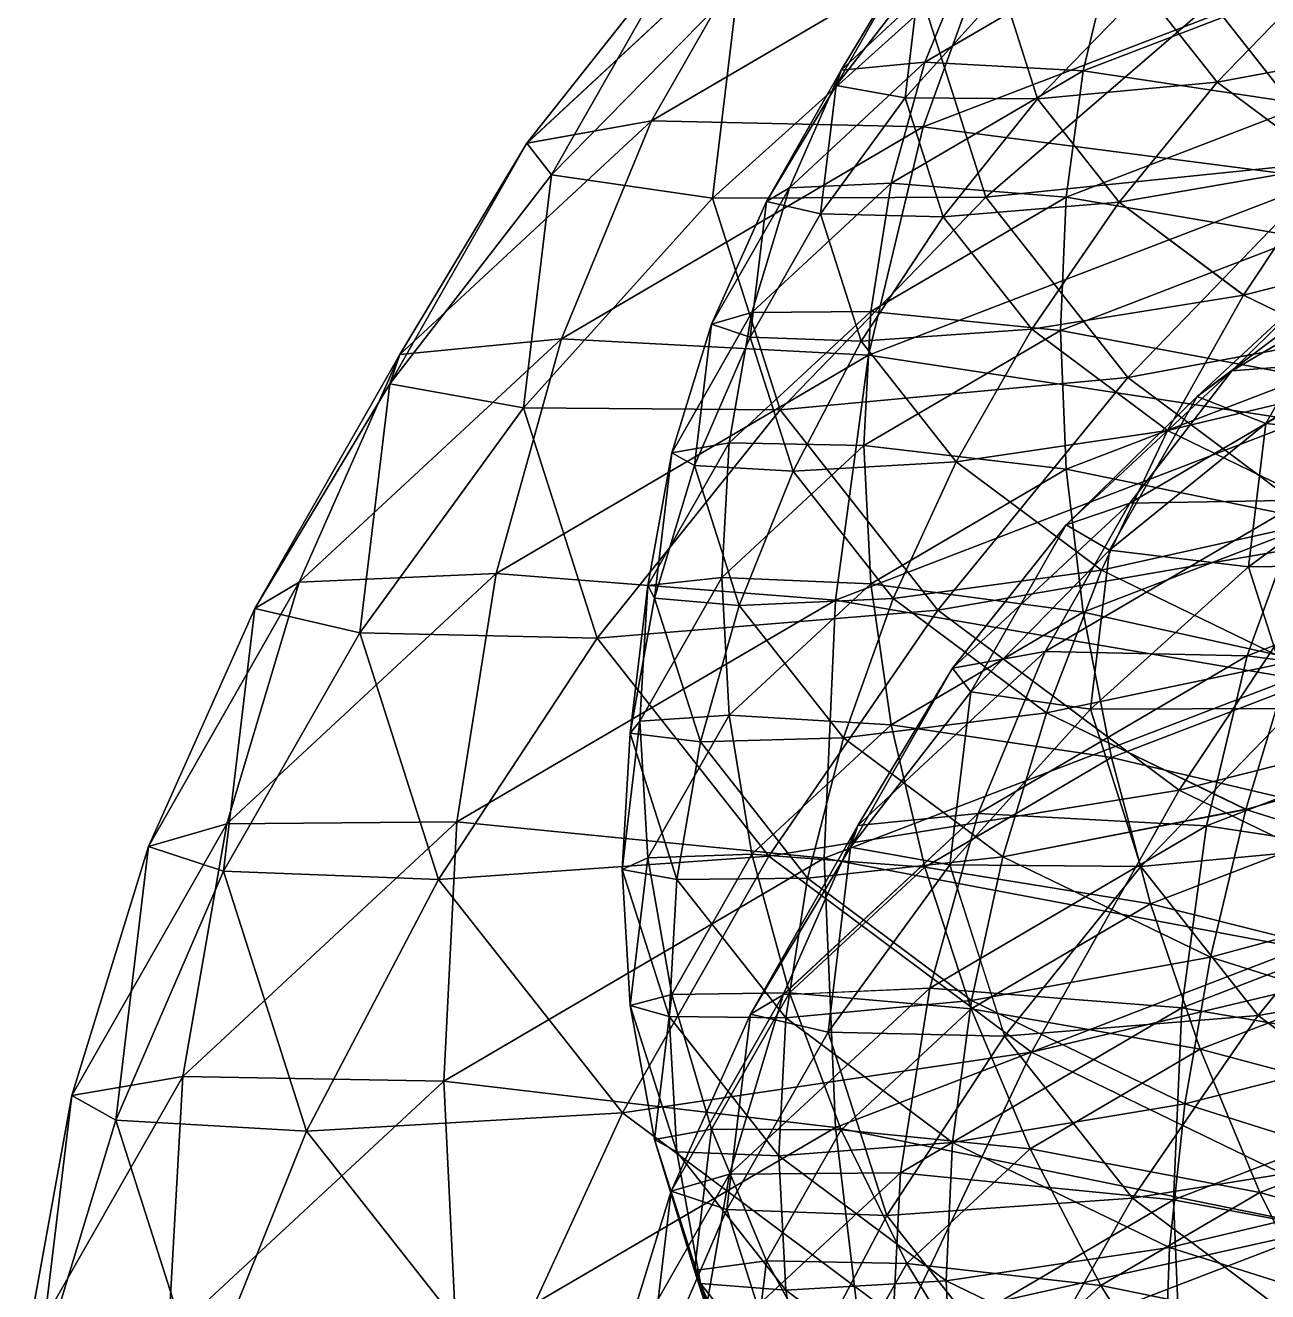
# Model space of a CAD drawing. Header units: metres. Extents: x -186 to 203, y -200 to 189.
# Drawn here: x -184.4 to -141.15, y 22.86 to 66.94 of the extents above; entities that cross this region are included whole.
import ezdxf

# ---------------------------------------------------------------- set-up
doc = ezdxf.new("R2010")
doc.units = ezdxf.units.M

msp = doc.modelspace()

# ---------------------------------------------------------------- linework, layer by layer
for points in [[(-158.62749, 70.555, -570.16187), (-161.62003, 69.552315, -590.3171), (-166.9343, 62.837646, -584.2884), (-166.93419, 62.837746, -584.28827)], [(-162.60146, 63.617508, -563.3978), (-158.62749, 70.555, -570.16187), (-166.9343, 62.837646, -584.2884), (-166.93419, 62.837746, -584.28827)], [(-150.49992, 70.70696, -550.42065), (-158.62749, 70.555, -570.16187), (-162.60146, 63.617508, -563.3978), (-162.60135, 63.617607, -563.3977)], [(-153.13995, 63.40575, -543.39246), (-150.49992, 70.70696, -550.42065), (-162.60146, 63.617508, -563.3978), (-162.60135, 63.617607, -563.3977)], [(-137.6161, 69.36925, -532.4763), (-150.49992, 70.70696, -550.42065), (-153.13995, 63.40575, -543.39246), (-153.13985, 63.40585, -543.39233)], [(-166.9343, 62.837646, -584.2884), (-161.62003, 69.552315, -590.3171), (-166.08398, 61.727024, -604.6412), (-166.08388, 61.727123, -604.64105)], [(-161.62003, 69.552315, -590.3171), (-159.57999, 68.35898, -609.4773), (-166.08398, 61.727024, -604.6412), (-166.08388, 61.727123, -604.64105)], [(-151.46939, 69.57376, -669.88983), (-153.7063, 69.17114, -680.6749), (-155.99326, 65.370926, -677.58307), (-155.99315, 65.371025, -677.58295)], [(-153.0889, 65.6541, -666.5365), (-151.46939, 69.57376, -669.88983), (-155.99326, 65.370926, -677.58307), (-155.99315, 65.371025, -677.58295)], [(-139.08058, 61.585384, -525.62506), (-137.6161, 69.36925, -532.4763), (-153.13995, 63.40575, -543.39246), (-153.13985, 63.40585, -543.39233)], [(-146.58475, 69.46443, -659.5617), (-151.46939, 69.57376, -669.88983), (-153.0889, 65.6541, -666.5365), (-153.08879, 65.6542, -666.5364)], [(-147.56909, 65.35819, -656.1852), (-146.58475, 69.46443, -659.5617), (-153.0889, 65.6541, -666.5365), (-153.08879, 65.6542, -666.5364)], [(-139.32635, 68.52464, -650.38904), (-146.58475, 69.46443, -659.5617), (-147.56909, 65.35819, -656.1852), (-147.56898, 65.35829, -656.18506)], [(-153.7063, 69.17114, -680.6749), (-153.26732, 68.59776, -691.18243), (-156.1733, 64.84653, -688.59106), (-156.17319, 64.84663, -688.59094)], [(-155.99326, 65.370926, -677.58307), (-153.7063, 69.17114, -680.6749), (-156.1733, 64.84653, -688.59106), (-156.17319, 64.84663, -688.59094)], [(-145.45862, 68.19801, -708.65247), (-139.1505, 68.84884, -714.5581), (-142.90407, 64.95763, -714.5839), (-142.90396, 64.957726, -714.5838)], [(-143.08655, 67.72688, -639.8271), (-130.8938, 69.1111, -649.1903), (-138.73996, 62.213345, -649.91956), (-138.73985, 62.213444, -649.91943)], [(-142.90407, 64.95763, -714.5839), (-139.1505, 68.84884, -714.5581), (-135.72113, 66.28826, -719.24524), (-135.72102, 66.28836, -719.2451)], [(-166.08398, 61.727024, -604.6412), (-159.57999, 68.35898, -609.4773), (-160.4736, 60.91919, -623.09576), (-160.4735, 60.91929, -623.09564)], [(-159.57999, 68.35898, -609.4773), (-153.07668, 67.58534, -626.33936), (-160.4736, 60.91919, -623.09576), (-160.4735, 60.91929, -623.09564)], [(-156.1733, 64.84653, -688.59106), (-153.26732, 68.59776, -691.18243), (-153.76956, 64.41638, -698.83636), (-153.76945, 64.41648, -698.83624)], [(-153.26732, 68.59776, -691.18243), (-150.37086, 68.18071, -700.7099), (-153.76956, 64.41638, -698.83636), (-153.76945, 64.41648, -698.83624)], [(-139.78333, 64.17952, -647.2043), (-139.32635, 68.52464, -650.38904), (-147.56909, 65.35819, -656.1852), (-147.56898, 65.35829, -656.18506)], [(-153.76956, 64.41638, -698.83636), (-150.37086, 68.18071, -700.7099), (-149.15645, 64.37774, -707.6712), (-149.15634, 64.37784, -707.6711)], [(-150.37086, 68.18071, -700.7099), (-145.45862, 68.19801, -708.65247), (-149.15645, 64.37774, -707.6712), (-149.15634, 64.37784, -707.6711)], [(-149.15645, 64.37774, -707.6712), (-145.45862, 68.19801, -708.65247), (-142.90407, 64.95763, -714.5839), (-142.90396, 64.957726, -714.5838)], [(-160.4736, 60.91919, -623.09576), (-153.07668, 67.58534, -626.33936), (-150.95865, 60.952713, -638.48035), (-150.95854, 60.952812, -638.4802)], [(-153.07668, 67.58534, -626.33936), (-143.08655, 67.72688, -639.8271), (-150.95865, 60.952713, -638.48035), (-150.95854, 60.952812, -638.4802)], [(-150.95865, 60.952713, -638.48035), (-143.08655, 67.72688, -639.8271), (-138.73996, 62.213345, -649.91956), (-138.73985, 62.213444, -649.91943)], [(-142.90407, 64.95763, -714.5839), (-135.72113, 66.28826, -719.24524), (-139.00009, 62.042683, -719.9197), (-138.99998, 62.04278, -719.91956)], [(-155.99326, 65.370926, -677.58307), (-156.1733, 64.84653, -688.59106), (-158.59561, 60.809013, -685.9336), (-158.5955, 60.809113, -685.9335)], [(-157.7985, 61.278698, -674.54565), (-155.99326, 65.370926, -677.58307), (-158.59561, 60.809013, -685.9336), (-158.5955, 60.809113, -685.9335)], [(-153.0889, 65.6541, -666.5365), (-155.99326, 65.370926, -677.58307), (-157.7985, 61.278698, -674.54565), (-157.79839, 61.278797, -674.54553)], [(-154.25851, 61.439312, -663.35864), (-153.0889, 65.6541, -666.5365), (-157.7985, 61.278698, -674.54565), (-157.79839, 61.278797, -674.54553)], [(-147.56909, 65.35819, -656.1852), (-153.0889, 65.6541, -666.5365), (-154.25851, 61.439312, -663.35864), (-154.2584, 61.43941, -663.3585)], [(-148.16406, 60.96006, -653.0975), (-147.56909, 65.35819, -656.1852), (-154.25851, 61.439312, -663.35864), (-154.2584, 61.43941, -663.3585)], [(-139.78333, 64.17952, -647.2043), (-147.56909, 65.35819, -656.1852), (-148.16406, 60.96006, -653.0975), (-148.16396, 60.96016, -653.09735)], [(-158.59561, 60.809013, -685.9336), (-156.1733, 64.84653, -688.59106), (-156.71092, 60.3705, -696.7844), (-156.71082, 60.370598, -696.7843)], [(-156.1733, 64.84653, -688.59106), (-153.76956, 64.41638, -698.83636), (-156.71092, 60.3705, -696.7844), (-156.71082, 60.370598, -696.7843)], [(-149.15645, 64.37774, -707.6712), (-142.90407, 64.95763, -714.5839), (-146.31934, 60.77892, -714.2588), (-146.31923, 60.77902, -714.25867)], [(-146.31934, 60.77892, -714.2588), (-142.90407, 64.95763, -714.5839), (-139.00009, 62.042683, -719.9197), (-138.99998, 62.04278, -719.91956)], [(-156.71092, 60.3705, -696.7844), (-153.76956, 64.41638, -698.83636), (-152.4475, 60.27633, -706.4147), (-152.44739, 60.27643, -706.41455)], [(-153.76956, 64.41638, -698.83636), (-149.15645, 64.37774, -707.6712), (-152.4475, 60.27633, -706.4147), (-152.44739, 60.27643, -706.41455)], [(-152.4475, 60.27633, -706.4147), (-149.15645, 64.37774, -707.6712), (-146.31934, 60.77892, -714.2588), (-146.31923, 60.77902, -714.25867)], [(-139.93622, 59.555435, -644.4068), (-139.78333, 64.17952, -647.2043), (-148.16406, 60.96006, -653.0975), (-148.16396, 60.96016, -653.09735)], [(-162.60146, 63.617508, -563.3978), (-166.9343, 62.837646, -584.2884), (-171.36407, 55.4767, -578.2995), (-171.36397, 55.4768, -578.2994)], [(-165.73839, 56.025192, -556.90247), (-162.60146, 63.617508, -563.3978), (-171.36407, 55.4767, -578.2995), (-171.36397, 55.4768, -578.2994)], [(-153.13995, 63.40575, -543.39246), (-162.60146, 63.617508, -563.3978), (-165.73839, 56.025192, -556.90247), (-165.73828, 56.02529, -556.90234)], [(-155.04665, 55.45202, -536.8521), (-153.13995, 63.40575, -543.39246), (-165.73839, 56.025192, -556.90247), (-165.73828, 56.02529, -556.90234)], [(-139.08058, 61.585384, -525.62506), (-153.13995, 63.40575, -543.39246), (-155.04665, 55.45202, -536.8521), (-155.04654, 55.452118, -536.852)], [(-166.9343, 62.837646, -584.2884), (-166.08398, 61.727024, -604.6412), (-171.71283, 54.460938, -599.6218), (-171.71272, 54.461037, -599.6217)], [(-171.36407, 55.4767, -578.2995), (-166.9343, 62.837646, -584.2884), (-171.71283, 54.460938, -599.6218), (-171.71272, 54.461037, -599.6217)], [(-150.95865, 60.952713, -638.48035), (-138.73996, 62.213345, -649.91956), (-146.01054, 54.676136, -649.96954), (-146.01044, 54.676235, -649.9694)], [(-146.01054, 54.676136, -649.96954), (-138.73996, 62.213345, -649.91956), (-132.09734, 57.25355, -658.9984), (-132.09723, 57.25365, -658.9983)], [(-171.71283, 54.460938, -599.6218), (-166.08398, 61.727024, -604.6412), (-167.05682, 53.62777, -619.46674), (-167.05672, 53.62787, -619.4666)], [(-166.08398, 61.727024, -604.6412), (-160.4736, 60.91919, -623.09576), (-167.05682, 53.62777, -619.46674), (-167.05672, 53.62787, -619.4666)], [(-146.31934, 60.77892, -714.2588), (-139.00009, 62.042683, -719.9197), (-141.98354, 57.54155, -720.18475), (-141.98343, 57.54165, -720.18463)], [(-141.98354, 57.54155, -720.18475), (-139.00009, 62.042683, -719.9197), (-133.91731, 59.580574, -724.4266), (-133.9172, 59.580673, -724.42645)], [(-157.7985, 61.278698, -674.54565), (-158.59561, 60.809013, -685.9336), (-160.50772, 56.529465, -683.239), (-160.50761, 56.529564, -683.2389)], [(-159.10228, 56.939278, -671.5959), (-157.7985, 61.278698, -674.54565), (-160.50772, 56.529465, -683.239), (-160.50761, 56.529564, -683.2389)], [(-154.25851, 61.439312, -663.35864), (-157.7985, 61.278698, -674.54565), (-159.10228, 56.939278, -671.5959), (-159.10217, 56.939377, -671.59576)], [(-154.96547, 56.975582, -660.391), (-154.25851, 61.439312, -663.35864), (-159.10228, 56.939278, -671.5959), (-159.10217, 56.939377, -671.59576)], [(-139.96573, 53.168964, -519.4563), (-139.08058, 61.585384, -525.62506), (-155.04665, 55.45202, -536.8521), (-155.04654, 55.452118, -536.852)], [(-148.16406, 60.96006, -653.0975), (-154.25851, 61.439312, -663.35864), (-154.96547, 56.975582, -660.391), (-154.96536, 56.97568, -660.39087)], [(-167.05682, 53.62777, -619.46674), (-160.4736, 60.91919, -623.09576), (-158.1213, 53.552906, -636.57965), (-158.1212, 53.553005, -636.5795)], [(-160.4736, 60.91919, -623.09576), (-150.95865, 60.952713, -638.48035), (-158.1213, 53.552906, -636.57965), (-158.1212, 53.553005, -636.5795)], [(-158.1213, 53.552906, -636.57965), (-150.95865, 60.952713, -638.48035), (-146.01054, 54.676136, -649.96954), (-146.01044, 54.676235, -649.9694)], [(-148.3631, 56.31824, -650.33246), (-148.16406, 60.96006, -653.0975), (-154.96547, 56.975582, -660.391), (-154.96536, 56.97568, -660.39087)], [(-139.93622, 59.555435, -644.4068), (-148.16406, 60.96006, -653.0975), (-148.3631, 56.31824, -650.33246), (-148.36299, 56.31834, -650.33234)], [(-160.50772, 56.529465, -683.239), (-158.59561, 60.809013, -685.9336), (-159.16275, 56.087387, -694.5765), (-159.16264, 56.087486, -694.57635)], [(-158.59561, 60.809013, -685.9336), (-156.71092, 60.3705, -696.7844), (-159.16275, 56.087387, -694.5765), (-159.16264, 56.087486, -694.57635)], [(-152.4475, 60.27633, -706.4147), (-146.31934, 60.77892, -714.2588), (-149.3589, 56.358513, -713.5862), (-149.3588, 56.358612, -713.58606)], [(-149.3589, 56.358513, -713.5862), (-146.31934, 60.77892, -714.2588), (-141.98354, 57.54155, -720.18475), (-141.98343, 57.54165, -720.18463)], [(-159.16275, 56.087387, -694.5765), (-156.71092, 60.3705, -696.7844), (-155.2957, 55.93871, -704.8967), (-155.2956, 55.93881, -704.8966)], [(-156.71092, 60.3705, -696.7844), (-152.4475, 60.27633, -706.4147), (-155.2957, 55.93871, -704.8967), (-155.2956, 55.93881, -704.8966)], [(-155.2957, 55.93871, -704.8967), (-152.4475, 60.27633, -706.4147), (-149.3589, 56.358513, -713.5862), (-149.3588, 56.358612, -713.58606)], [(-139.78333, 54.703045, -642.0273), (-139.93622, 59.555435, -644.4068), (-148.3631, 56.31824, -650.33246), (-148.36299, 56.31834, -650.33234)], [(-134.42805, 59.58372, -607.5967), (-138.30045, 58.936497, -621.4033), (-142.39627, 54.915684, -616.1415), (-142.39616, 54.915783, -616.14136)], [(-137.41127, 55.29788, -601.8207), (-134.42805, 59.58372, -607.5967), (-142.39627, 54.915684, -616.1415), (-142.39616, 54.915783, -616.14136)], [(-141.98354, 57.54155, -720.18475), (-133.91731, 59.580574, -724.4266), (-136.33853, 54.807102, -725.1901), (-136.33842, 54.8072, -725.19)], [(-138.30045, 58.936497, -621.4033), (-138.47043, 57.885857, -634.8109), (-143.60037, 54.012653, -630.4164), (-143.60027, 54.012753, -630.41626)], [(-142.39627, 54.915684, -616.1415), (-138.30045, 58.936497, -621.4033), (-143.60037, 54.012653, -630.4164), (-143.60027, 54.012753, -630.41626)], [(-143.60037, 54.012653, -630.4164), (-138.47043, 57.885857, -634.8109), (-141.21558, 53.07362, -643.6196), (-141.21547, 53.07372, -643.6195)], [(-138.47043, 57.885857, -634.8109), (-135.24377, 56.905346, -646.8267), (-141.21558, 53.07362, -643.6196), (-141.21547, 53.07372, -643.6195)], [(-149.3589, 56.358513, -713.5862), (-141.98354, 57.54155, -720.18475), (-144.6388, 52.834183, -720.0375), (-144.63869, 52.834282, -720.03735)], [(-144.6388, 52.834183, -720.0375), (-141.98354, 57.54155, -720.18475), (-136.33853, 54.807102, -725.1901), (-136.33842, 54.8072, -725.19)], [(-159.10228, 56.939278, -671.5959), (-160.50772, 56.529465, -683.239), (-161.88867, 52.054764, -680.5369), (-161.88857, 52.054863, -680.5368)], [(-159.89032, 52.40022, -668.7662), (-159.10228, 56.939278, -671.5959), (-161.88867, 52.054764, -680.5369), (-161.88857, 52.054863, -680.5368)], [(-154.96547, 56.975582, -660.391), (-159.10228, 56.939278, -671.5959), (-159.89032, 52.40022, -668.7662), (-159.89021, 52.40032, -668.76605)], [(-155.20198, 52.311813, -657.6662), (-154.96547, 56.975582, -660.391), (-159.89032, 52.40022, -668.7662), (-159.89021, 52.40032, -668.76605)], [(-148.3631, 56.31824, -650.33246), (-154.96547, 56.975582, -660.391), (-155.20198, 52.311813, -657.6662), (-155.20187, 52.311913, -657.6661)], [(-146.01054, 54.676136, -649.96954), (-132.09734, 57.25355, -658.9984), (-138.44862, 49.02994, -660.3048), (-138.44852, 49.03004, -660.3047)], [(-141.21558, 53.07362, -643.6196), (-135.24377, 56.905346, -646.8267), (-135.7693, 52.53013, -654.8355), (-135.7692, 52.530228, -654.8354)], [(-161.88867, 52.054764, -680.5369), (-160.50772, 56.529465, -683.239), (-161.09814, 51.61396, -692.2368), (-161.09804, 51.61406, -692.2367)], [(-160.50772, 56.529465, -683.239), (-159.16275, 56.087387, -694.5765), (-161.09814, 51.61396, -692.2368), (-161.09804, 51.61406, -692.2367)], [(-165.73839, 56.025192, -556.90247), (-171.36407, 55.4767, -578.2995), (-174.86081, 47.550117, -572.416), (-174.8607, 47.550217, -572.4159)], [(-168.00395, 47.86122, -550.74695), (-165.73839, 56.025192, -556.90247), (-174.86081, 47.550117, -572.416), (-174.8607, 47.550217, -572.4159)], [(-155.04665, 55.45202, -536.8521), (-165.73839, 56.025192, -556.90247), (-168.00395, 47.86122, -550.74695), (-168.00385, 47.86132, -550.7468)], [(-161.09814, 51.61396, -692.2368), (-159.16275, 56.087387, -694.5765), (-157.66986, 51.412415, -703.134), (-157.66975, 51.412514, -703.13385)], [(-159.16275, 56.087387, -694.5765), (-155.2957, 55.93871, -704.8967), (-157.66986, 51.412415, -703.134), (-157.66975, 51.412514, -703.13385)], [(-155.2957, 55.93871, -704.8967), (-149.3589, 56.358513, -713.5862), (-151.98947, 51.744816, -712.5736), (-151.98936, 51.744915, -712.5735)], [(-148.16406, 51.48358, -647.9205), (-148.3631, 56.31824, -650.33246), (-155.20198, 52.311813, -657.6662), (-155.20187, 52.311913, -657.6661)], [(-151.98947, 51.744816, -712.5736), (-149.3589, 56.358513, -713.5862), (-144.6388, 52.834183, -720.0375), (-144.63869, 52.834282, -720.03735)], [(-139.78333, 54.703045, -642.0273), (-148.3631, 56.31824, -650.33246), (-148.16406, 51.48358, -647.9205), (-148.16396, 51.48368, -647.92035)], [(-157.66986, 51.412415, -703.134), (-155.2957, 55.93871, -704.8967), (-151.98947, 51.744816, -712.5736), (-151.98936, 51.744915, -712.5735)], [(-171.36407, 55.4767, -578.2995), (-171.71283, 54.460938, -599.6218), (-176.4048, 46.640347, -594.4743), (-176.4047, 46.640446, -594.4742)], [(-174.86081, 47.550117, -572.416), (-171.36407, 55.4767, -578.2995), (-176.4048, 46.640347, -594.4743), (-176.4047, 46.640446, -594.4742)], [(-156.19907, 46.932922, -530.8713), (-155.04665, 55.45202, -536.8521), (-168.00395, 47.86122, -550.74695), (-168.00385, 47.86132, -550.7468)], [(-139.96573, 53.168964, -519.4563), (-155.04665, 55.45202, -536.8521), (-156.19907, 46.932922, -530.8713), (-156.19896, 46.93302, -530.87115)], [(-137.41127, 55.29788, -601.8207), (-142.39627, 54.915684, -616.1415), (-145.94098, 50.300903, -610.9676), (-145.94087, 50.301003, -610.96747)], [(-139.89796, 50.413902, -596.2896), (-137.41127, 55.29788, -601.8207), (-145.94098, 50.300903, -610.9676), (-145.94087, 50.301003, -610.96747)], [(-158.1213, 53.552906, -636.57965), (-146.01054, 54.676136, -649.96954), (-152.62589, 46.582054, -649.3397), (-152.62578, 46.582153, -649.3396)], [(-152.62589, 46.582054, -649.3397), (-146.01054, 54.676136, -649.96954), (-138.44862, 49.02994, -660.3048), (-138.44852, 49.03004, -660.3047)], [(-142.39627, 54.915684, -616.1415), (-143.60037, 54.012653, -630.4164), (-148.166, 49.555397, -625.9534), (-148.1659, 49.555496, -625.9533)], [(-145.94098, 50.300903, -610.9676), (-142.39627, 54.915684, -616.1415), (-148.166, 49.555397, -625.9534), (-148.1659, 49.555496, -625.9533)], [(-139.32635, 49.675518, -640.0917), (-139.78333, 54.703045, -642.0273), (-148.16406, 51.48358, -647.9205), (-148.16396, 51.48368, -647.92035)], [(-144.6388, 52.834183, -720.0375), (-136.33853, 54.807102, -725.1901), (-138.49341, 49.857353, -725.4865), (-138.4933, 49.857452, -725.4864)], [(-176.4048, 46.640347, -594.4743), (-171.71283, 54.460938, -599.6218), (-172.75421, 45.790955, -615.4921), (-172.7541, 45.791054, -615.492)], [(-171.71283, 54.460938, -599.6218), (-167.05682, 53.62777, -619.46674), (-172.75421, 45.790955, -615.4921), (-172.7541, 45.791054, -615.492)], [(-148.166, 49.555397, -625.9534), (-143.60037, 54.012653, -630.4164), (-146.6492, 48.66812, -640.19946), (-146.6491, 48.66822, -640.19934)], [(-143.60037, 54.012653, -630.4164), (-141.21558, 53.07362, -643.6196), (-146.6492, 48.66812, -640.19946), (-146.6491, 48.66822, -640.19934)], [(-172.75421, 45.790955, -615.4921), (-167.05682, 53.62777, -619.46674), (-164.49602, 45.608543, -634.1459), (-164.49591, 45.608643, -634.14575)], [(-167.05682, 53.62777, -619.46674), (-158.1213, 53.552906, -636.57965), (-164.49602, 45.608543, -634.1459), (-164.49591, 45.608643, -634.14575)], [(-164.49602, 45.608543, -634.1459), (-158.1213, 53.552906, -636.57965), (-152.62589, 46.582054, -649.3397), (-152.62578, 46.582153, -649.3396)], [(-140.26187, 44.212185, -514.03766), (-139.96573, 53.168964, -519.4563), (-156.19907, 46.932922, -530.8713), (-156.19896, 46.93302, -530.87115)], [(-146.6492, 48.66812, -640.19946), (-141.21558, 53.07362, -643.6196), (-141.81384, 48.092903, -652.73676), (-141.81374, 48.093002, -652.73663)], [(-141.21558, 53.07362, -643.6196), (-135.7693, 52.53013, -654.8355), (-141.81384, 48.092903, -652.73676), (-141.81374, 48.093002, -652.73663)], [(-151.98947, 51.744816, -712.5736), (-144.6388, 52.834183, -720.0375), (-146.93675, 47.97214, -719.47943), (-146.93665, 47.97224, -719.4793)], [(-146.93675, 47.97214, -719.47943), (-144.6388, 52.834183, -720.0375), (-138.49341, 49.857353, -725.4865), (-138.4933, 49.857452, -725.4864)], [(-141.81384, 48.092903, -652.73676), (-135.7693, 52.53013, -654.8355), (-134.38596, 48.198147, -662.76514), (-134.38585, 48.198246, -662.765)], [(-159.89032, 52.40022, -668.7662), (-161.88867, 52.054764, -680.5369), (-162.72334, 47.433937, -677.8569), (-162.72324, 47.434036, -677.85675)], [(-160.15395, 47.711246, -666.08746), (-159.89032, 52.40022, -668.7662), (-162.72334, 47.433937, -677.8569), (-162.72324, 47.434036, -677.85675)], [(-162.72334, 47.433937, -677.8569), (-161.88867, 52.054764, -680.5369), (-162.49591, 46.999237, -689.791), (-162.4958, 46.999336, -689.7909)], [(-161.88867, 52.054764, -680.5369), (-161.09814, 51.61396, -692.2368), (-162.49591, 46.999237, -689.791), (-162.4958, 46.999336, -689.7909)], [(-155.20198, 52.311813, -657.6662), (-159.89032, 52.40022, -668.7662), (-160.15395, 47.711246, -666.08746), (-160.15384, 47.711346, -666.08734)], [(-154.96547, 47.499104, -655.214), (-155.20198, 52.311813, -657.6662), (-160.15395, 47.711246, -666.08746), (-160.15384, 47.711346, -666.08734)], [(-148.16406, 51.48358, -647.9205), (-155.20198, 52.311813, -657.6662), (-154.96547, 47.499104, -655.214), (-154.96536, 47.499203, -655.21387)], [(-162.49591, 46.999237, -689.791), (-161.09814, 51.61396, -692.2368), (-159.54396, 46.74703, -701.1456), (-159.54385, 46.747128, -701.1455)], [(-161.09814, 51.61396, -692.2368), (-157.66986, 51.412415, -703.134), (-159.54396, 46.74703, -701.1456), (-159.54385, 46.747128, -701.1455)], [(-157.66986, 51.412415, -703.134), (-151.98947, 51.744816, -712.5736), (-154.18222, 46.988396, -711.23206), (-154.18211, 46.988495, -711.23193)], [(-154.18222, 46.988396, -711.23206), (-151.98947, 51.744816, -712.5736), (-146.93675, 47.97214, -719.47943), (-146.93665, 47.97224, -719.4793)], [(-159.54396, 46.74703, -701.1456), (-157.66986, 51.412415, -703.134), (-154.18222, 46.988396, -711.23206), (-154.18211, 46.988495, -711.23193)], [(-147.56909, 46.509064, -645.8878), (-148.16406, 51.48358, -647.9205), (-154.96547, 47.499104, -655.214), (-154.96536, 47.499203, -655.21387)], [(-139.32635, 49.675518, -640.0917), (-148.16406, 51.48358, -647.9205), (-147.56909, 46.509064, -645.8878), (-147.56898, 46.509163, -645.8877)], [(-145.94098, 50.300903, -610.9676), (-148.166, 49.555397, -625.9534), (-152.11728, 44.562897, -621.47095), (-152.11717, 44.562996, -621.4708)], [(-148.8957, 45.14274, -605.9384), (-145.94098, 50.300903, -610.9676), (-152.11728, 44.562897, -621.47095), (-152.11717, 44.562996, -621.4708)], [(-139.89796, 50.413902, -596.2896), (-145.94098, 50.300903, -610.9676), (-148.8957, 45.14274, -605.9384), (-148.8956, 45.142838, -605.9383)], [(-141.86089, 44.985294, -591.06396), (-139.89796, 50.413902, -596.2896), (-148.8957, 45.14274, -605.9384), (-148.8956, 45.142838, -605.9383)], [(-130.31857, 49.41928, -582.94763), (-139.89796, 50.413902, -596.2896), (-141.86089, 44.985294, -591.06396), (-141.86078, 44.985394, -591.06384)], [(-146.93675, 47.97214, -719.47943), (-138.49341, 49.857353, -725.4865), (-140.35832, 44.78555, -725.31244), (-140.35822, 44.78565, -725.3123)], [(-152.11728, 44.562897, -621.47095), (-148.166, 49.555397, -625.9534), (-151.48505, 43.737125, -636.6037), (-151.48494, 43.737225, -636.6036)], [(-148.166, 49.555397, -625.9534), (-146.6492, 48.66812, -640.19946), (-151.48505, 43.737125, -636.6037), (-151.48494, 43.737225, -636.6036)], [(-138.5703, 44.527924, -638.6213), (-139.32635, 49.675518, -640.0917), (-147.56909, 46.509064, -645.8878), (-147.56898, 46.509163, -645.8877)], [(-131.40744, 43.631817, -577.8535), (-130.31857, 49.41928, -582.94763), (-141.86089, 44.985294, -591.06396), (-141.86078, 44.985394, -591.06384)], [(-152.62589, 46.582054, -649.3397), (-138.44862, 49.02994, -660.3048), (-144.22751, 40.311325, -660.8182), (-144.2274, 40.311424, -660.81805)], [(-144.22751, 40.311325, -660.8182), (-138.44862, 49.02994, -660.3048), (-128.60336, 44.26088, -669.03455), (-128.60326, 44.26098, -669.0344)], [(-151.48505, 43.737125, -636.6037), (-146.6492, 48.66812, -640.19946), (-147.31361, 43.136475, -650.3251), (-147.3135, 43.136574, -650.32495)], [(-146.6492, 48.66812, -640.19946), (-141.81384, 48.092903, -652.73676), (-147.31361, 43.136475, -650.3251), (-147.3135, 43.136574, -650.32495)], [(-147.31361, 43.136475, -650.3251), (-141.81384, 48.092903, -652.73676), (-140.23904, 43.161404, -661.7638), (-140.23894, 43.161503, -661.7637)], [(-141.81384, 48.092903, -652.73676), (-134.38596, 48.198147, -662.76514), (-140.23904, 43.161404, -661.7638), (-140.23894, 43.161503, -661.7637)], [(-168.00395, 47.86122, -550.74695), (-174.86081, 47.550117, -572.416), (-177.38623, 39.144737, -566.7024), (-177.38612, 39.144836, -566.7023)], [(-169.37329, 39.21506, -544.9988), (-168.00395, 47.86122, -550.74695), (-177.38623, 39.144737, -566.7024), (-177.38612, 39.144836, -566.7023)], [(-156.19907, 46.932922, -530.8713), (-168.00395, 47.86122, -550.74695), (-169.37329, 39.21506, -544.9988), (-169.37318, 39.21516, -544.99866)], [(-160.15395, 47.711246, -666.08746), (-162.72334, 47.433937, -677.8569), (-163.0026, 42.71761, -675.2283), (-163.00249, 42.71771, -675.22815)], [(-159.89032, 42.92374, -663.5891), (-160.15395, 47.711246, -666.08746), (-163.0026, 42.71761, -675.2283), (-163.00249, 42.71771, -675.22815)], [(-154.96547, 47.499104, -655.214), (-160.15395, 47.711246, -666.08746), (-159.89032, 42.92374, -663.5891), (-159.89021, 42.92384, -663.589)], [(-154.18222, 46.988396, -711.23206), (-146.93675, 47.97214, -719.47943), (-148.85223, 43.00871, -718.51685), (-148.85213, 43.00881, -718.5167)], [(-148.85223, 43.00871, -718.51685), (-146.93675, 47.97214, -719.47943), (-140.35832, 44.78555, -725.31244), (-140.35822, 44.78565, -725.3123)], [(-174.86081, 47.550117, -572.416), (-176.4048, 46.640347, -594.4743), (-180.10852, 38.35093, -589.255), (-180.10841, 38.35103, -589.2549)], [(-177.38623, 39.144737, -566.7024), (-174.86081, 47.550117, -572.416), (-180.10852, 38.35093, -589.255), (-180.10841, 38.35103, -589.2549)], [(-162.72334, 47.433937, -677.8569), (-162.49591, 46.999237, -689.791), (-163.34076, 42.29378, -687.26587), (-163.34065, 42.29388, -687.26575)], [(-163.0026, 42.71761, -675.2283), (-162.72334, 47.433937, -677.8569), (-163.34076, 42.29378, -687.26587), (-163.34065, 42.29388, -687.26575)], [(-154.25851, 42.590183, -653.0613), (-154.96547, 47.499104, -655.214), (-159.89032, 42.92374, -663.5891), (-159.89021, 42.92384, -663.589)], [(-147.56909, 46.509064, -645.8878), (-154.96547, 47.499104, -655.214), (-154.25851, 42.590183, -653.0613), (-154.2584, 42.590282, -653.06116)], [(-156.58463, 37.94179, -525.5155), (-156.19907, 46.932922, -530.8713), (-169.37329, 39.21506, -544.9988), (-169.37318, 39.21516, -544.99866)], [(-163.34076, 42.29378, -687.26587), (-162.49591, 46.999237, -689.791), (-160.89746, 41.99367, -698.9536), (-160.89735, 41.99377, -698.9535)], [(-162.49591, 46.999237, -689.791), (-159.54396, 46.74703, -701.1456), (-160.89746, 41.99367, -698.9536), (-160.89735, 41.99377, -698.9535)], [(-160.89746, 41.99367, -698.9536), (-159.54396, 46.74703, -701.1456), (-155.91312, 42.14136, -709.5763), (-155.91301, 42.14146, -709.5762)], [(-159.54396, 46.74703, -701.1456), (-154.18222, 46.988396, -711.23206), (-155.91312, 42.14136, -709.5763), (-155.91301, 42.14146, -709.5762)], [(-140.26187, 44.212185, -514.03766), (-156.19907, 46.932922, -530.8713), (-156.58463, 37.94179, -525.5155), (-156.58452, 37.94189, -525.5154)], [(-155.91312, 42.14136, -709.5763), (-154.18222, 46.988396, -711.23206), (-148.85223, 43.00871, -718.51685), (-148.85213, 43.00881, -718.5167)], [(-180.10852, 38.35093, -589.255), (-176.4048, 46.640347, -594.4743), (-177.50334, 37.49463, -611.21545), (-177.50323, 37.494728, -611.21533)], [(-176.4048, 46.640347, -594.4743), (-172.75421, 45.790955, -615.4921), (-177.50334, 37.49463, -611.21545), (-177.50323, 37.494728, -611.21533)], [(-164.49602, 45.608543, -634.1459), (-152.62589, 46.582054, -649.3397), (-158.51347, 38.019802, -648.0369), (-158.51337, 38.0199, -648.0368)], [(-158.51347, 38.019802, -648.0369), (-152.62589, 46.582054, -649.3397), (-144.22751, 40.311325, -660.8182), (-144.2274, 40.311424, -660.81805)], [(-146.58475, 41.44917, -644.2569), (-147.56909, 46.509064, -645.8878), (-154.25851, 42.590183, -653.0613), (-154.2584, 42.590282, -653.06116)], [(-138.5703, 44.527924, -638.6213), (-147.56909, 46.509064, -645.8878), (-146.58475, 41.44917, -644.2569), (-146.58464, 41.44927, -644.2568)], [(-177.50334, 37.49463, -611.21545), (-172.75421, 45.790955, -615.4921), (-170.01295, 37.206642, -631.2056), (-170.01285, 37.20674, -631.2055)], [(-172.75421, 45.790955, -615.4921), (-164.49602, 45.608543, -634.1459), (-170.01295, 37.206642, -631.2056), (-170.01285, 37.20674, -631.2055)], [(-170.01295, 37.206642, -631.2056), (-164.49602, 45.608543, -634.1459), (-158.51347, 38.019802, -648.0369), (-158.51337, 38.0199, -648.0368)], [(-148.8957, 45.14274, -605.9384), (-152.11728, 44.562897, -621.47095), (-155.41092, 39.089874, -617.01807), (-155.41081, 39.089973, -617.01794)], [(-151.22809, 39.49769, -601.10895), (-148.8957, 45.14274, -605.9384), (-155.41092, 39.089874, -617.01807), (-155.41081, 39.089973, -617.01794)], [(-141.86089, 44.985294, -591.06396), (-148.8957, 45.14274, -605.9384), (-151.22809, 39.49769, -601.10895), (-151.22798, 39.497787, -601.1088)], [(-143.27855, 39.071526, -586.2011), (-141.86089, 44.985294, -591.06396), (-151.22809, 39.49769, -601.10895), (-151.22798, 39.497787, -601.1088)], [(-131.40744, 43.631817, -577.8535), (-141.86089, 44.985294, -591.06396), (-143.27855, 39.071526, -586.2011), (-143.27844, 39.071625, -586.201)], [(-152.11728, 44.562897, -621.47095), (-151.48505, 43.737125, -636.6037), (-155.67021, 38.334633, -632.8717), (-155.6701, 38.334732, -632.8716)], [(-155.41092, 39.089874, -617.01807), (-152.11728, 44.562897, -621.47095), (-155.67021, 38.334633, -632.8717), (-155.6701, 38.334732, -632.8716)], [(-148.85223, 43.00871, -718.51685), (-140.35832, 44.78555, -725.31244), (-141.91284, 39.647263, -724.6699), (-141.91273, 39.64736, -724.6698)], [(-137.52342, 39.316673, -637.6322), (-138.5703, 44.527924, -638.6213), (-146.58475, 41.44917, -644.2569), (-146.58464, 41.44927, -644.2568)], [(-141.91284, 39.647263, -724.6699), (-140.35832, 44.78555, -725.31244), (-132.54175, 42.324318, -729.8177), (-132.54164, 42.324417, -729.81757)], [(-139.96573, 34.813187, -509.4285), (-140.26187, 44.212185, -514.03766), (-156.58463, 37.94179, -525.5155), (-156.58452, 37.94189, -525.5154)], [(-144.22751, 40.311325, -660.8182), (-128.60336, 44.26088, -669.03455), (-133.29323, 35.014744, -670.5135), (-133.29312, 35.014843, -670.51337)], [(-155.67021, 38.334633, -632.8717), (-151.48505, 43.737125, -636.6037), (-152.20837, 37.715153, -647.62683), (-152.20827, 37.715252, -647.6267)], [(-151.48505, 43.737125, -636.6037), (-147.31361, 43.136475, -650.3251), (-152.20837, 37.715153, -647.62683), (-152.20827, 37.715252, -647.6267)], [(-132.06557, 37.374027, -573.2669), (-131.40744, 43.631817, -577.8535), (-143.27855, 39.071526, -586.2011), (-143.27844, 39.071625, -586.201)], [(-159.89032, 42.92374, -663.5891), (-163.0026, 42.71761, -675.2283), (-162.72334, 37.95746, -672.6799), (-162.72324, 37.957558, -672.67975)], [(-159.10228, 38.090153, -661.2986), (-159.89032, 42.92374, -663.5891), (-162.72334, 37.95746, -672.6799), (-162.72324, 37.957558, -672.67975)], [(-154.25851, 42.590183, -653.0613), (-159.89032, 42.92374, -663.5891), (-159.10228, 38.090153, -661.2986), (-159.10217, 38.090252, -661.29846)], [(-155.91312, 42.14136, -709.5763), (-148.85223, 43.00871, -718.51685), (-150.36427, 37.99826, -717.16016), (-150.36417, 37.99836, -717.16003)], [(-152.20837, 37.715153, -647.62683), (-147.31361, 43.136475, -650.3251), (-145.56464, 37.659492, -660.35065), (-145.56453, 37.65959, -660.3505)], [(-150.36427, 37.99826, -717.16016), (-148.85223, 43.00871, -718.51685), (-141.91284, 39.647263, -724.6699), (-141.91273, 39.64736, -724.6698)], [(-147.31361, 43.136475, -650.3251), (-140.23904, 43.161404, -661.7638), (-145.56464, 37.659492, -660.35065), (-145.56453, 37.65959, -660.3505)], [(-145.56464, 37.659492, -660.35065), (-140.23904, 43.161404, -661.7638), (-136.56003, 38.494633, -670.3063), (-136.55992, 38.49473, -670.30615)], [(-163.0026, 42.71761, -675.2283), (-163.34076, 42.29378, -687.26587), (-163.6234, 37.54914, -684.6891), (-163.62329, 37.54924, -684.68896)], [(-162.72334, 37.95746, -672.6799), (-163.0026, 42.71761, -675.2283), (-163.6234, 37.54914, -684.6891), (-163.62329, 37.54924, -684.68896)], [(-153.0889, 37.638832, -651.2317), (-154.25851, 42.590183, -653.0613), (-159.10228, 38.090153, -661.2986), (-159.10217, 38.090252, -661.29846)], [(-146.58475, 41.44917, -644.2569), (-154.25851, 42.590183, -653.0613), (-153.0889, 37.638832, -651.2317), (-153.08879, 37.63893, -651.23157)], [(-141.91284, 39.647263, -724.6699), (-132.54175, 42.324318, -729.8177), (-133.66737, 37.050983, -729.42236), (-133.66727, 37.051083, -729.42224)], [(-163.6234, 37.54914, -684.6891), (-163.34076, 42.29378, -687.26587), (-161.71555, 37.204422, -696.5819), (-161.71544, 37.20452, -696.5818)], [(-163.34076, 42.29378, -687.26587), (-160.89746, 41.99367, -698.9536), (-161.71555, 37.204422, -696.5819), (-161.71544, 37.20452, -696.5818)], [(-161.71555, 37.204422, -696.5819), (-160.89746, 41.99367, -698.9536), (-157.16318, 37.25681, -707.6244), (-157.16307, 37.25691, -707.62427)], [(-160.89746, 41.99367, -698.9536), (-155.91312, 42.14136, -709.5763), (-157.16318, 37.25681, -707.6244), (-157.16307, 37.25691, -707.62427)], [(-157.16318, 37.25681, -707.6244), (-155.91312, 42.14136, -709.5763), (-150.36427, 37.99826, -717.16016), (-150.36417, 37.99836, -717.16003)], [(-145.22177, 36.35935, -643.04553), (-146.58475, 41.44917, -644.2569), (-153.0889, 37.638832, -651.2317), (-153.08879, 37.63893, -651.23157)], [(-137.52342, 39.316673, -637.6322), (-146.58475, 41.44917, -644.2569), (-145.22177, 36.35935, -643.04553), (-145.22166, 36.359447, -643.0454)], [(-158.51347, 38.019802, -648.0369), (-144.22751, 40.311325, -660.8182), (-149.37068, 31.193233, -660.5329), (-149.37057, 31.193333, -660.5328)], [(-149.37068, 31.193233, -660.5329), (-144.22751, 40.311325, -660.8182), (-133.29323, 35.014744, -670.5135), (-133.29312, 35.014843, -670.51337)], [(-151.22809, 39.49769, -601.10895), (-155.41092, 39.089874, -617.01807), (-158.0108, 33.196293, -612.6436), (-158.0107, 33.196392, -612.6435)], [(-152.91258, 33.4276, -596.5322), (-151.22809, 39.49769, -601.10895), (-158.0108, 33.196293, -612.6436), (-158.0107, 33.196392, -612.6435)], [(-143.27855, 39.071526, -586.2011), (-151.22809, 39.49769, -601.10895), (-152.91258, 33.4276, -596.5322), (-152.91248, 33.4277, -596.5321)], [(-150.36427, 37.99826, -717.16016), (-141.91284, 39.647263, -724.6699), (-143.13995, 34.49879, -723.5659), (-143.13985, 34.49889, -723.5658)], [(-136.19724, 34.09885, -637.13525), (-137.52342, 39.316673, -637.6322), (-145.22177, 36.35935, -643.04553), (-145.22166, 36.359447, -643.0454)], [(-143.13995, 34.49879, -723.5659), (-141.91284, 39.647263, -724.6699), (-133.66737, 37.050983, -729.42236), (-133.66727, 37.051083, -729.42224)], [(-177.38623, 39.144737, -566.7024), (-180.10852, 38.35093, -589.255), (-182.78342, 29.68351, -584.02106), (-182.78331, 29.683609, -584.02094)], [(-178.91263, 30.352655, -561.22125), (-177.38623, 39.144737, -566.7024), (-182.78342, 29.68351, -584.02106), (-182.78331, 29.683609, -584.02094)], [(-169.37329, 39.21506, -544.9988), (-177.38623, 39.144737, -566.7024), (-178.91263, 30.352655, -561.22125), (-178.91252, 30.352755, -561.2211)], [(-169.8314, 30.181416, -539.7208), (-169.37329, 39.21506, -544.9988), (-178.91263, 30.352655, -561.22125), (-178.91252, 30.352755, -561.2211)], [(-156.58463, 37.94179, -525.5155), (-169.37329, 39.21506, -544.9988), (-169.8314, 30.181416, -539.7208), (-169.8313, 30.181515, -539.7207)], [(-155.41092, 39.089874, -617.01807), (-155.67021, 38.334633, -632.8717), (-159.1588, 32.51986, -629.04443), (-159.15869, 32.51996, -629.0443)], [(-158.0108, 33.196293, -612.6436), (-155.41092, 39.089874, -617.01807), (-159.1588, 32.51986, -629.04443), (-159.15869, 32.51996, -629.0443)], [(-144.1354, 32.737396, -581.7542), (-143.27855, 39.071526, -586.2011), (-152.91258, 33.4276, -596.5322), (-152.91248, 33.4277, -596.5321)], [(-132.06557, 37.374027, -573.2669), (-143.27855, 39.071526, -586.2011), (-144.1354, 32.737396, -581.7542), (-144.1353, 32.737495, -581.7541)], [(-182.78342, 29.68351, -584.02106), (-180.10852, 38.35093, -589.255), (-181.25217, 28.829683, -606.68353), (-181.25206, 28.829782, -606.6834)], [(-180.10852, 38.35093, -589.255), (-177.50334, 37.49463, -611.21545), (-181.25217, 28.829683, -606.68353), (-181.25206, 28.829782, -606.6834)], [(-145.56464, 37.659492, -660.35065), (-136.56003, 38.494633, -670.3063), (-141.47867, 32.476517, -669.838), (-141.47856, 32.476616, -669.8379)], [(-141.47867, 32.476517, -669.838), (-136.56003, 38.494633, -670.3063), (-130.93756, 34.296566, -677.9908), (-130.93745, 34.296665, -677.99066)], [(-170.01295, 37.206642, -631.2056), (-158.51347, 38.019802, -648.0369), (-163.60883, 29.083155, -646.07556), (-163.60872, 29.083254, -646.07544)], [(-156.19907, 28.57714, -520.8435), (-156.58463, 37.94179, -525.5155), (-169.8314, 30.181416, -539.7208), (-169.8313, 30.181515, -539.7207)], [(-162.72334, 37.95746, -672.6799), (-163.6234, 37.54914, -684.6891), (-163.34076, 32.817303, -682.08887), (-163.34065, 32.8174, -682.08875)], [(-163.60883, 29.083155, -646.07556), (-158.51347, 38.019802, -648.0369), (-149.37068, 31.193233, -660.5329), (-149.37057, 31.193333, -660.5328)], [(-161.88867, 33.205635, -670.2396), (-162.72334, 37.95746, -672.6799), (-163.34076, 32.817303, -682.08887), (-163.34065, 32.8174, -682.08875)], [(-159.10228, 38.090153, -661.2986), (-162.72334, 37.95746, -672.6799), (-161.88867, 33.205635, -670.2396), (-161.88857, 33.205734, -670.2395)], [(-157.7985, 33.26343, -659.24084), (-159.10228, 38.090153, -661.2986), (-161.88867, 33.205635, -670.2396), (-161.88857, 33.205734, -670.2395)], [(-159.1588, 32.51986, -629.04443), (-155.67021, 38.334633, -632.8717), (-156.4445, 31.888317, -644.67163), (-156.4444, 31.888416, -644.6715)], [(-153.0889, 37.638832, -651.2317), (-159.10228, 38.090153, -661.2986), (-157.7985, 33.26343, -659.24084), (-157.79839, 33.26353, -659.2407)], [(-157.16318, 37.25681, -707.6244), (-150.36427, 37.99826, -717.16016), (-151.4563, 32.995697, -715.4243), (-151.45619, 32.995796, -715.4242)], [(-139.96573, 34.813187, -509.4285), (-156.58463, 37.94179, -525.5155), (-156.19907, 28.57714, -520.8435), (-156.19896, 28.57724, -520.8434)], [(-155.67021, 38.334633, -632.8717), (-152.20837, 37.715153, -647.62683), (-156.4445, 31.888317, -644.67163), (-156.4444, 31.888416, -644.6715)], [(-151.4563, 32.995697, -715.4243), (-150.36427, 37.99826, -717.16016), (-143.13995, 34.49879, -723.5659), (-143.13985, 34.49889, -723.5658)], [(-181.25217, 28.829683, -606.68353), (-177.50334, 37.49463, -611.21545), (-174.61166, 28.43929, -627.79114), (-174.61156, 28.439388, -627.791)], [(-177.50334, 37.49463, -611.21545), (-170.01295, 37.206642, -631.2056), (-174.61166, 28.43929, -627.79114), (-174.61156, 28.439388, -627.791)], [(-163.6234, 37.54914, -684.6891), (-161.71555, 37.204422, -696.5819), (-161.98923, 32.431747, -694.0564), (-161.98912, 32.431847, -694.0563)], [(-163.34076, 32.817303, -682.08887), (-163.6234, 37.54914, -684.6891), (-161.98923, 32.431747, -694.0564), (-161.98912, 32.431847, -694.0563)], [(-151.46939, 32.6993, -649.74524), (-153.0889, 37.638832, -651.2317), (-157.7985, 33.26343, -659.24084), (-157.79839, 33.26353, -659.2407)], [(-156.4445, 31.888317, -644.67163), (-152.20837, 37.715153, -647.62683), (-150.30437, 31.75269, -658.5411), (-150.30426, 31.752789, -658.54095)], [(-145.22177, 36.35935, -643.04553), (-153.0889, 37.638832, -651.2317), (-151.46939, 32.6993, -649.74524), (-151.46928, 32.699398, -649.7451)], [(-152.20837, 37.715153, -647.62683), (-145.56464, 37.659492, -660.35065), (-150.30437, 31.75269, -658.5411), (-150.30426, 31.752789, -658.54095)], [(-150.30437, 31.75269, -658.5411), (-145.56464, 37.659492, -660.35065), (-141.47867, 32.476517, -669.838), (-141.47856, 32.476616, -669.8379)], [(-174.61166, 28.43929, -627.79114), (-170.01295, 37.206642, -631.2056), (-163.60883, 29.083155, -646.07556), (-163.60872, 29.083254, -646.07544)], [(-161.98923, 32.431747, -694.0564), (-161.71555, 37.204422, -696.5819), (-157.91875, 32.388264, -705.3978), (-157.91864, 32.388363, -705.3977)], [(-161.71555, 37.204422, -696.5819), (-157.16318, 37.25681, -707.6244), (-157.91875, 32.388264, -705.3978), (-157.91864, 32.388363, -705.3977)], [(-157.91875, 32.388264, -705.3978), (-157.16318, 37.25681, -707.6244), (-151.4563, 32.995697, -715.4243), (-151.45619, 32.995796, -715.4242)], [(-132.28575, 30.71447, -569.23804), (-132.06557, 37.374027, -573.2669), (-144.1354, 32.737396, -581.7542), (-144.1353, 32.737495, -581.7541)], [(-143.13995, 34.49879, -723.5659), (-133.66737, 37.050983, -729.42236), (-134.55591, 31.795906, -728.5135), (-134.5558, 31.796005, -728.51337)], [(-143.49513, 31.295357, -642.267), (-145.22177, 36.35935, -643.04553), (-151.46939, 32.6993, -649.74524), (-151.46928, 32.699398, -649.7451)], [(-136.19724, 34.09885, -637.13525), (-145.22177, 36.35935, -643.04553), (-143.49513, 31.295357, -642.267), (-143.49503, 31.295456, -642.2669)], [(-149.37068, 31.193233, -660.5329), (-133.29323, 35.014744, -670.5135), (-137.4672, 25.427166, -671.0876), (-137.46709, 25.427265, -671.08746)], [(-139.08058, 25.07495, -505.67932), (-139.96573, 34.813187, -509.4285), (-156.19907, 28.57714, -520.8435), (-156.19896, 28.57724, -520.8434)], [(-151.4563, 32.995697, -715.4243), (-143.13995, 34.49879, -723.5659), (-144.02618, 29.39654, -722.0125), (-144.02608, 29.396639, -722.0124)], [(-144.02618, 29.39654, -722.0125), (-143.13995, 34.49879, -723.5659), (-134.55591, 31.795906, -728.5135), (-134.5558, 31.796005, -728.51337)], [(-134.60623, 28.931644, -637.13586), (-136.19724, 34.09885, -637.13525), (-143.49513, 31.295357, -642.267), (-143.49503, 31.295456, -642.2669)], [(-141.47867, 32.476517, -669.838), (-130.93756, 34.296566, -677.9908), (-135.2343, 27.814093, -678.3725), (-135.23419, 27.814192, -678.3724)], [(-161.88867, 33.205635, -670.2396), (-163.34076, 32.817303, -682.08887), (-162.49591, 28.150112, -679.49365), (-162.4958, 28.150211, -679.4935)], [(-160.50772, 28.514198, -667.9342), (-161.88867, 33.205635, -670.2396), (-162.49591, 28.150112, -679.49365), (-162.4958, 28.150211, -679.4935)], [(-158.0108, 33.196293, -612.6436), (-159.1588, 32.51986, -629.04443), (-161.9126, 26.356506, -625.16376), (-161.91249, 26.356606, -625.16364)], [(-159.8885, 26.946712, -608.3954), (-158.0108, 33.196293, -612.6436), (-161.9126, 26.356506, -625.16376), (-161.91249, 26.356606, -625.16364)], [(-157.7985, 33.26343, -659.24084), (-161.88867, 33.205635, -670.2396), (-160.50772, 28.514198, -667.9342), (-160.50761, 28.514297, -667.9341)], [(-155.99326, 28.496468, -657.4385), (-157.7985, 33.26343, -659.24084), (-160.50772, 28.514198, -667.9342), (-160.50761, 28.514297, -667.9341)], [(-152.91258, 33.4276, -596.5322), (-158.0108, 33.196293, -612.6436), (-159.8885, 26.946712, -608.3954), (-159.8884, 26.946812, -608.39526)], [(-153.93071, 26.998997, -592.2583), (-152.91258, 33.4276, -596.5322), (-159.8885, 26.946712, -608.3954), (-159.8884, 26.946812, -608.39526)], [(-151.46939, 32.6993, -649.74524), (-157.7985, 33.26343, -659.24084), (-155.99326, 28.496468, -657.4385), (-155.99315, 28.496567, -657.43835)], [(-144.1354, 32.737396, -581.7542), (-152.91258, 33.4276, -596.5322), (-153.93071, 26.998997, -592.2583), (-153.9306, 26.999096, -592.2582)], [(-163.34076, 32.817303, -682.08887), (-161.98923, 32.431747, -694.0564), (-161.71555, 27.727942, -691.40485), (-161.71544, 27.72804, -691.4047)], [(-162.49591, 28.150112, -679.49365), (-163.34076, 32.817303, -682.08887), (-161.71555, 27.727942, -691.40485), (-161.71544, 27.72804, -691.4047)], [(-157.91875, 32.388264, -705.3978), (-151.4563, 32.995697, -715.4243), (-152.11632, 28.055817, -713.3283), (-152.11621, 28.055916, -713.3282)], [(-149.41777, 27.825691, -648.61816), (-151.46939, 32.6993, -649.74524), (-155.99326, 28.496468, -657.4385), (-155.99315, 28.496567, -657.43835)], [(-144.42206, 26.0523, -577.7721), (-144.1354, 32.737396, -581.7542), (-153.93071, 26.998997, -592.2583), (-153.9306, 26.999096, -592.2582)], [(-152.11632, 28.055817, -713.3283), (-151.4563, 32.995697, -715.4243), (-144.02618, 29.39654, -722.0125), (-144.02608, 29.396639, -722.0124)], [(-143.49513, 31.295357, -642.267), (-151.46939, 32.6993, -649.74524), (-149.41777, 27.825691, -648.61816), (-149.41766, 27.82579, -648.61804)], [(-132.28575, 30.71447, -569.23804), (-144.1354, 32.737396, -581.7542), (-144.42206, 26.0523, -577.7721), (-144.42195, 26.052399, -577.772)], [(-161.98923, 32.431747, -694.0564), (-157.91875, 32.388264, -705.3978), (-158.17152, 27.589062, -702.9209), (-158.17142, 27.58916, -702.9208)], [(-161.71555, 27.727942, -691.40485), (-161.98923, 32.431747, -694.0564), (-158.17152, 27.589062, -702.9209), (-158.17142, 27.58916, -702.9208)], [(-161.9126, 26.356506, -625.16376), (-159.1588, 32.51986, -629.04443), (-159.97559, 25.719826, -641.4918), (-159.97548, 25.719925, -641.4917)], [(-159.1588, 32.51986, -629.04443), (-156.4445, 31.888317, -644.67163), (-159.97559, 25.719826, -641.4918), (-159.97548, 25.719925, -641.4917)], [(-158.17152, 27.589062, -702.9209), (-157.91875, 32.388264, -705.3978), (-152.11632, 28.055817, -713.3283), (-152.11621, 28.055916, -713.3282)], [(-150.30437, 31.75269, -658.5411), (-141.47867, 32.476517, -669.838), (-145.85622, 26.110298, -668.8694), (-145.85611, 26.110397, -668.86926)], [(-145.85622, 26.110298, -668.8694), (-141.47867, 32.476517, -669.838), (-135.2343, 27.814093, -678.3725), (-135.23419, 27.814192, -678.3724)], [(-159.97559, 25.719826, -641.4918), (-156.4445, 31.888317, -644.67163), (-154.40631, 25.505703, -656.3549), (-154.4062, 25.505802, -656.3548)], [(-156.4445, 31.888317, -644.67163), (-150.30437, 31.75269, -658.5411), (-154.40631, 25.505703, -656.3549), (-154.4062, 25.505802, -656.3548)], [(-154.40631, 25.505703, -656.3549), (-150.30437, 31.75269, -658.5411), (-145.85622, 26.110298, -668.8694), (-145.85611, 26.110397, -668.86926)], [(-144.02618, 29.39654, -722.0125), (-134.55591, 31.795906, -728.5135), (-135.19762, 26.616661, -727.1011), (-135.19751, 26.61676, -727.10095)], [(-163.60883, 29.083155, -646.07556), (-149.37068, 31.193233, -660.5329), (-153.82178, 21.775545, -659.452), (-153.82167, 21.775644, -659.4519)], [(-153.82178, 21.775545, -659.452), (-149.37068, 31.193233, -660.5329), (-137.4672, 25.427166, -671.0876), (-137.46709, 25.427265, -671.08746)], [(-141.42374, 26.312698, -641.9298), (-143.49513, 31.295357, -642.267), (-149.41777, 27.825691, -648.61816), (-149.41766, 27.82579, -648.61804)], [(-134.60623, 28.931644, -637.13586), (-143.49513, 31.295357, -642.267), (-141.42374, 26.312698, -641.9298), (-141.42363, 26.312798, -641.9297)], [(-132.06557, 23.72611, -565.81104), (-132.28575, 30.71447, -569.23804), (-144.42206, 26.0523, -577.7721), (-144.42195, 26.052399, -577.772)], [(-178.91263, 30.352655, -561.22125), (-182.78342, 29.68351, -584.02106), (-184.40016, 20.733047, -578.82983), (-184.40005, 20.733147, -578.8297)], [(-179.42328, 21.270193, -556.0327), (-178.91263, 30.352655, -561.22125), (-184.40016, 20.733047, -578.82983), (-184.40005, 20.733147, -578.8297)], [(-169.8314, 30.181416, -539.7208), (-178.91263, 30.352655, -561.22125), (-179.42328, 21.270193, -556.0327), (-179.42317, 21.270292, -556.0326)], [(-169.37329, 20.85928, -534.97095), (-169.8314, 30.181416, -539.7208), (-179.42328, 21.270193, -556.0327), (-179.42317, 21.270292, -556.0326)], [(-156.19907, 28.57714, -520.8435), (-169.8314, 30.181416, -539.7208), (-169.37329, 20.85928, -534.97095), (-169.37318, 20.859379, -534.9708)], [(-184.40016, 20.733047, -578.82983), (-182.78342, 29.68351, -584.02106), (-183.95963, 19.891048, -601.94604), (-183.95952, 19.891148, -601.9459)], [(-182.78342, 29.68351, -584.02106), (-181.25217, 28.829683, -606.68353), (-183.95963, 19.891048, -601.94604), (-183.95952, 19.891148, -601.9459)], [(-152.11632, 28.055817, -713.3283), (-144.02618, 29.39654, -722.0125), (-144.56183, 24.396412, -720.0268), (-144.56172, 24.396511, -720.0267)], [(-144.56183, 24.396412, -720.0268), (-144.02618, 29.39654, -722.0125), (-135.19762, 26.616661, -727.1011), (-135.19751, 26.61676, -727.10095)], [(-183.95963, 19.891048, -601.94604), (-181.25217, 28.829683, -606.68353), (-178.24174, 19.402525, -623.9398), (-178.24164, 19.402624, -623.9397)], [(-181.25217, 28.829683, -606.68353), (-174.61166, 28.43929, -627.79114), (-178.24174, 19.402525, -623.9398), (-178.24164, 19.402624, -623.9397)], [(-174.61166, 28.43929, -627.79114), (-163.60883, 29.083155, -646.07556), (-167.85614, 19.870047, -643.477), (-167.85603, 19.870146, -643.47687)], [(-167.85614, 19.870047, -643.477), (-163.60883, 29.083155, -646.07556), (-153.82178, 21.775545, -659.452), (-153.82167, 21.775644, -659.4519)], [(-132.76785, 23.871643, -637.63403), (-134.60623, 28.931644, -637.13586), (-141.42374, 26.312698, -641.9298), (-141.42363, 26.312798, -641.9297)], [(-178.24174, 19.402525, -623.9398), (-174.61166, 28.43929, -627.79114), (-167.85614, 19.870047, -643.477), (-167.85603, 19.870146, -643.47687)], [(-155.04665, 18.941584, -516.9064), (-156.19907, 28.57714, -520.8435), (-169.37329, 20.85928, -534.97095), (-169.37318, 20.859379, -534.9708)], [(-160.50772, 28.514198, -667.9342), (-162.49591, 28.150112, -679.49365), (-161.09814, 23.598694, -676.932), (-161.09804, 23.598793, -676.9319)], [(-158.59561, 23.934555, -665.789), (-160.50772, 28.514198, -667.9342), (-161.09814, 23.598694, -676.932), (-161.09804, 23.598793, -676.9319)], [(-155.99326, 28.496468, -657.4385), (-160.50772, 28.514198, -667.9342), (-158.59561, 23.934555, -665.789), (-158.5955, 23.934654, -665.7889)], [(-153.7063, 23.841484, -655.91125), (-155.99326, 28.496468, -657.4385), (-158.59561, 23.934555, -665.789), (-158.5955, 23.934654, -665.7889)], [(-139.08058, 25.07495, -505.67932), (-156.19907, 28.57714, -520.8435), (-155.04665, 18.941584, -516.9064), (-155.04654, 18.941683, -516.90625)], [(-149.41777, 27.825691, -648.61816), (-155.99326, 28.496468, -657.4385), (-153.7063, 23.841484, -655.91125), (-153.70619, 23.841583, -655.91113)], [(-162.49591, 28.150112, -679.49365), (-161.71555, 27.727942, -691.40485), (-160.89746, 23.144547, -688.6563), (-160.89735, 23.144646, -688.6562)], [(-161.09814, 23.598694, -676.932), (-162.49591, 28.150112, -679.49365), (-160.89746, 23.144547, -688.6563), (-160.89735, 23.144646, -688.6562)], [(-158.17152, 27.589062, -702.9209), (-152.11632, 28.055817, -713.3283), (-152.33714, 23.23275, -710.895), (-152.33704, 23.23285, -710.8949)], [(-146.95648, 23.07143, -647.8629), (-149.41777, 27.825691, -648.61816), (-153.7063, 23.841484, -655.91125), (-153.70619, 23.841583, -655.91113)], [(-152.33714, 23.23275, -710.895), (-152.11632, 28.055817, -713.3283), (-144.56183, 24.396412, -720.0268), (-144.56172, 24.396511, -720.0267)], [(-141.42374, 26.312698, -641.9298), (-149.41777, 27.825691, -648.61816), (-146.95648, 23.07143, -647.8629), (-146.95638, 23.07153, -647.8628)], [(-145.85622, 26.110298, -668.8694), (-135.2343, 27.814093, -678.3725), (-139.05835, 21.0346, -678.1604), (-139.05824, 21.034698, -678.1603)], [(-161.71555, 27.727942, -691.40485), (-158.17152, 27.589062, -702.9209), (-157.91875, 22.911785, -700.22076), (-157.91864, 22.911884, -700.22064)], [(-160.89746, 23.144547, -688.6563), (-161.71555, 27.727942, -691.40485), (-157.91875, 22.911785, -700.22076), (-157.91864, 22.911884, -700.22064)], [(-157.91875, 22.911785, -700.22076), (-158.17152, 27.589062, -702.9209), (-152.33714, 23.23275, -710.895), (-152.33704, 23.23285, -710.8949)], [(-159.8885, 26.946712, -608.3954), (-161.9126, 26.356506, -625.16376), (-163.90143, 19.912086, -621.2722), (-163.90132, 19.912186, -621.2721)], [(-161.0234, 20.40961, -604.32007), (-159.8885, 26.946712, -608.3954), (-163.90143, 19.912086, -621.2722), (-163.90132, 19.912186, -621.2721)], [(-153.93071, 26.998997, -592.2583), (-159.8885, 26.946712, -608.3954), (-161.0234, 20.40961, -604.32007), (-161.0233, 20.40971, -604.31995)], [(-154.27133, 20.282293, -588.33405), (-153.93071, 26.998997, -592.2583), (-161.0234, 20.40961, -604.32007), (-161.0233, 20.40971, -604.31995)], [(-144.42206, 26.0523, -577.7721), (-153.93071, 26.998997, -592.2583), (-154.27133, 20.282293, -588.33405), (-154.27122, 20.282393, -588.3339)], [(-144.56183, 24.396412, -720.0268), (-135.19762, 26.616661, -727.1011), (-135.58548, 21.569998, -725.2005), (-135.58537, 21.570097, -725.2004)], [(-163.90143, 19.912086, -621.2722), (-161.9126, 26.356506, -625.16376), (-162.76291, 19.277254, -638.1222), (-162.7628, 19.277353, -638.1221)], [(-161.9126, 26.356506, -625.16376), (-159.97559, 25.719826, -641.4918), (-162.76291, 19.277254, -638.1222), (-162.7628, 19.277353, -638.1221)], [(-154.40631, 25.505703, -656.3549), (-145.85622, 26.110298, -668.8694), (-149.64471, 19.465712, -667.411), (-149.6446, 19.46581, -667.4109)], [(-144.1354, 19.089481, -574.29834), (-144.42206, 26.0523, -577.7721), (-154.27133, 20.282293, -588.33405), (-154.27122, 20.282393, -588.3339)], [(-149.64471, 19.465712, -667.411), (-145.85622, 26.110298, -668.8694), (-139.05835, 21.0346, -678.1604), (-139.05824, 21.034698, -678.1603)], [(-139.03026, 21.465939, -642.03766), (-141.42374, 26.312698, -641.9298), (-146.95648, 23.07143, -647.8629), (-146.95638, 23.07153, -647.8628)], [(-132.06557, 23.72611, -565.81104), (-144.42206, 26.0523, -577.7721), (-144.1354, 19.089481, -574.29834), (-144.1353, 19.08958, -574.2982)], [(-132.76785, 23.871643, -637.63403), (-141.42374, 26.312698, -641.9298), (-139.03026, 21.465939, -642.03766), (-139.03015, 21.466038, -642.03754)], [(-162.76291, 19.277254, -638.1222), (-159.97559, 25.719826, -641.4918), (-157.82556, 18.986984, -653.81616), (-157.82545, 18.987083, -653.81604)], [(-159.97559, 25.719826, -641.4918), (-154.40631, 25.505703, -656.3549), (-157.82556, 18.986984, -653.81616), (-157.82545, 18.987083, -653.81604)], [(-157.82556, 18.986984, -653.81616), (-154.40631, 25.505703, -656.3549), (-149.64471, 19.465712, -667.411), (-149.6446, 19.46581, -667.4109)], [(-153.82178, 21.775545, -659.452), (-137.4672, 25.427166, -671.0876), (-141.0795, 15.603163, -670.7505), (-141.07939, 15.603263, -670.75037)], [(-137.6161, 15.104155, -502.83118), (-139.08058, 25.07495, -505.67932), (-155.04665, 18.941584, -516.9064), (-155.04654, 18.941683, -516.90625)], [(-152.33714, 23.23275, -710.895), (-144.56183, 24.396412, -720.0268), (-144.74103, 19.553188, -717.63043), (-144.74092, 19.553288, -717.6303)], [(-144.74103, 19.553188, -717.63043), (-144.56183, 24.396412, -720.0268), (-135.58548, 21.569998, -725.2005), (-135.58537, 21.570097, -725.2004)], [(-158.59561, 23.934555, -665.789), (-161.09814, 23.598694, -676.932), (-159.16275, 19.212925, -674.4319), (-159.16264, 19.213024, -674.43176)], [(-156.1733, 19.516867, -663.8274), (-158.59561, 23.934555, -665.789), (-159.16275, 19.212925, -674.4319), (-159.16264, 19.213024, -674.43176)], [(-153.7063, 23.841484, -655.91125), (-158.59561, 23.934555, -665.789), (-156.1733, 19.516867, -663.8274), (-156.17319, 19.516966, -663.8273)], [(-150.9627, 19.349493, -654.67584), (-153.7063, 23.841484, -655.91125), (-156.1733, 19.516867, -663.8274), (-156.17319, 19.516966, -663.8273)], [(-146.95648, 23.07143, -647.8629), (-153.7063, 23.841484, -655.91125), (-150.9627, 19.349493, -654.67584), (-150.9626, 19.349592, -654.6757)], [(-161.09814, 23.598694, -676.932), (-160.89746, 23.144547, -688.6563), (-159.54396, 18.731764, -685.8408), (-159.54385, 18.731863, -685.8407)], [(-159.16275, 19.212925, -674.4319), (-161.09814, 23.598694, -676.932), (-159.54396, 18.731764, -685.8408), (-159.54385, 18.731863, -685.8407)], [(-131.40744, 16.485527, -563.02344), (-132.06557, 23.72611, -565.81104), (-144.1354, 19.089481, -574.29834), (-144.1353, 19.08958, -574.2982)], [(-160.89746, 23.144547, -688.6563), (-157.91875, 22.911785, -700.22076), (-157.16318, 18.407684, -697.3271), (-157.16307, 18.407784, -697.32697)], [(-159.54396, 18.731764, -685.8408), (-160.89746, 23.144547, -688.6563), (-157.16318, 18.407684, -697.3271), (-157.16307, 18.407784, -697.32697)], [(-157.91875, 22.911785, -700.22076), (-152.33714, 23.23275, -710.895), (-152.11632, 18.579338, -708.15125), (-152.11621, 18.579437, -708.1511)], [(-152.11632, 18.579338, -708.15125), (-152.33714, 23.23275, -710.895), (-144.74103, 19.553188, -717.63043), (-144.74092, 19.553288, -717.6303)], [(-144.11253, 18.488583, -647.4877), (-146.95648, 23.07143, -647.8629), (-150.9627, 19.349493, -654.67584), (-150.9626, 19.349592, -654.6757)], [(-139.03026, 21.465939, -642.03766), (-146.95648, 23.07143, -647.8629), (-144.11253, 18.488583, -647.4877), (-144.11243, 18.488682, -647.48755)], [(-157.16318, 18.407684, -697.3271), (-157.91875, 22.911785, -700.22076), (-152.11632, 18.579338, -708.15125), (-152.11621, 18.579437, -708.1511)]]:
    msp.add_3dface(points)

doc.saveas('drawing.dxf')
